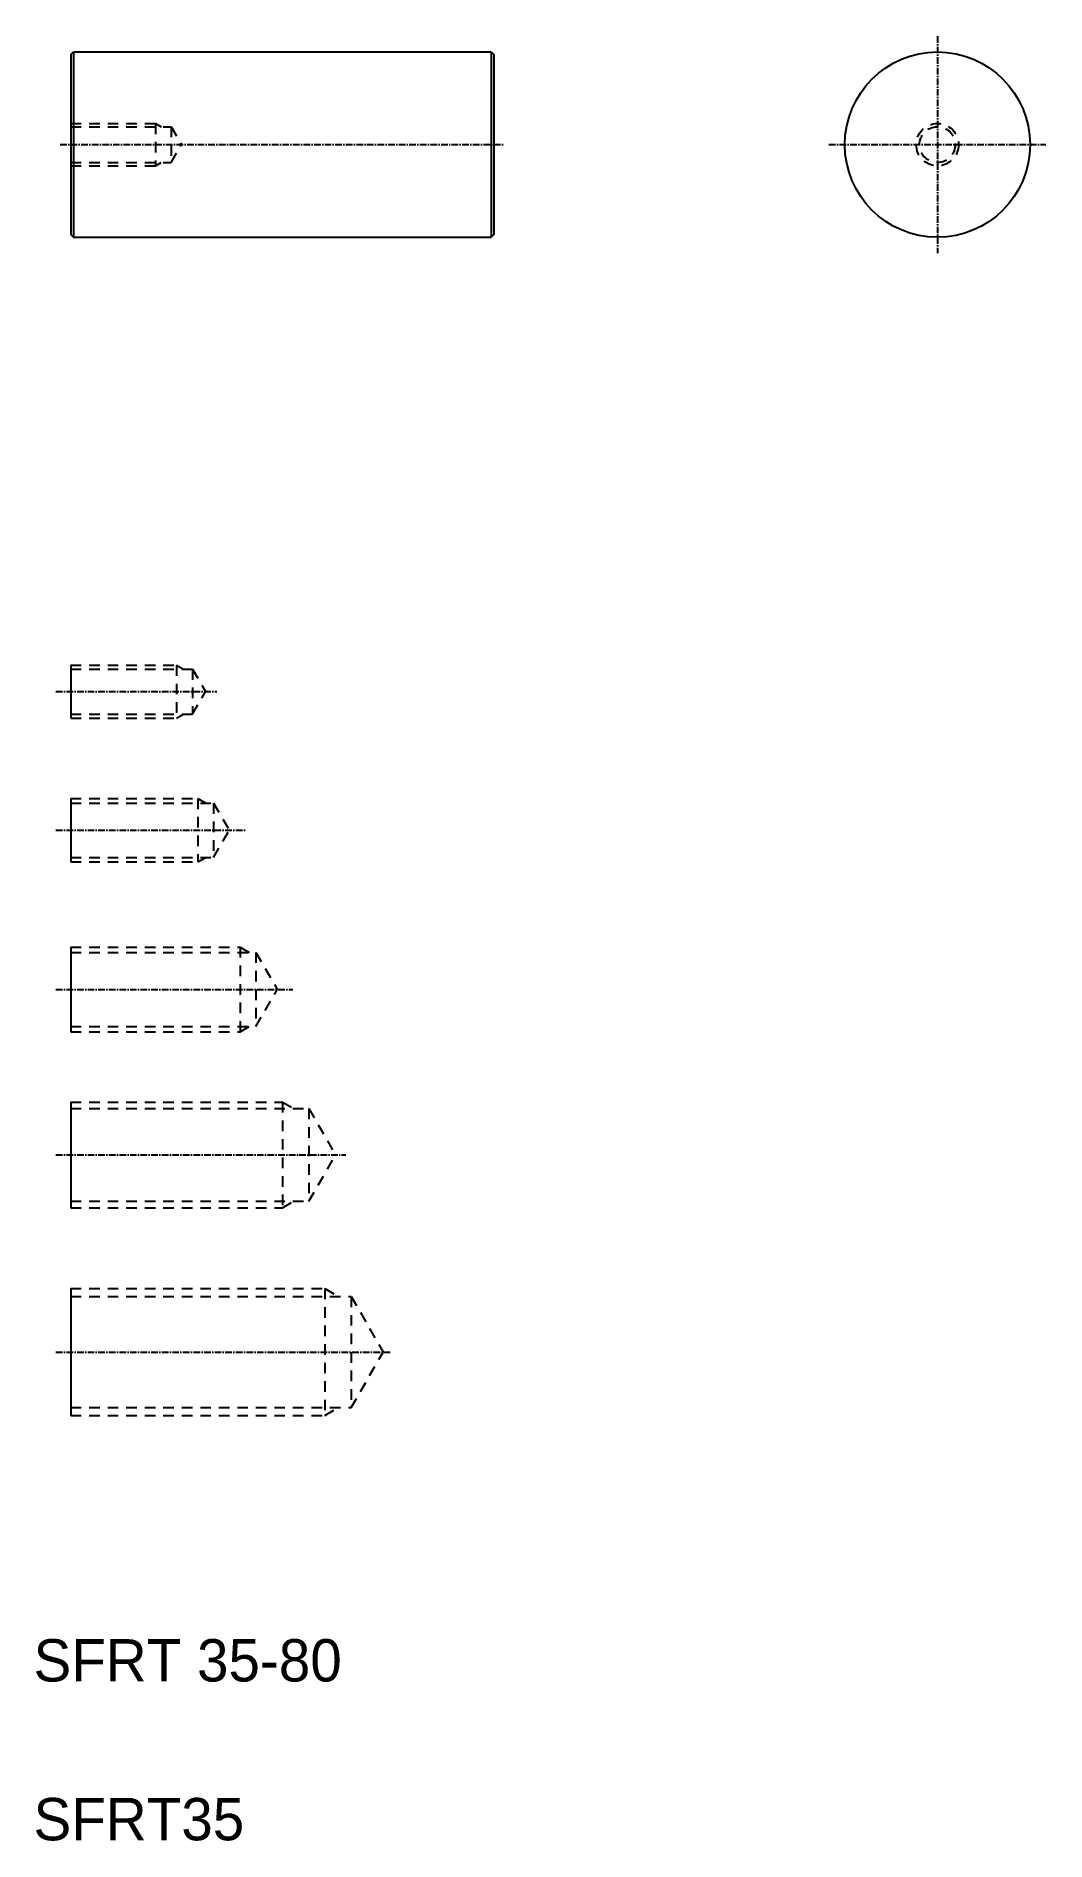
# Model space of a CAD drawing. Extents: x 248 to 439, y 19 to 360.
import ezdxf

# ---------------------------------------------------------------- set-up
doc = ezdxf.new("R2010")
doc.units = 0
doc.linetypes.add('CENTER', pattern=[2, 1.25, -0.25, 0.25, -0.25])
doc.linetypes.add('DASHED', pattern=[3.5, 2, -1.5])
doc.layers.get('0').update_dxf_attribs({"linetype": 'CONTINUOUS'})
doc.layers.add('CENTER', color=1, linetype='CENTER')

msp = doc.modelspace()

# ---------------------------------------------------------------- linework, layer by layer
at = {"color": 7, "linetype": 'CONTINUOUS'}
for p, q in [((254.78, 356.6), (255.28, 357.1)), ((254.78, 356.6), (254.78, 322.6)), ((255.28, 357.1), (334.28, 357.1)), ((255.28, 357.1), (255.28, 322.1)), ((334.28, 357.1), (334.28, 322.1)), ((334.28, 357.1), (334.78, 356.6)), ((334.78, 356.6), (334.78, 322.6)), ((254.78, 322.6), (255.28, 322.1)), ((255.28, 322.1), (334.28, 322.1)), ((334.78, 322.6), (334.28, 322.1)), ((254.78, 241.27), (254.78, 231.27)), ((254.78, 216.09), (254.78, 204.09)), ((254.78, 188.01), (254.78, 172.01)), ((254.78, 158.74), (254.78, 138.74)), ((254.78, 123.5), (254.78, 99.5))]:
    msp.add_line(p, q, dxfattribs=at)
for p, q in [((334.78, 348.1), (334.78, 348.1)), ((334.78, 339.6), (334.78, 339.6))]:
    msp.add_line(p, q)
at = {"color": 3, "linetype": 'DASHED'}
for p, q in [((254.78, 343.6), (270.78, 343.6)), ((254.78, 342.98), (273.78, 342.98)), ((270.78, 343.6), (270.78, 335.6)), ((270.78, 343.6), (271.87, 342.98)), ((273.78, 342.98), (275.73, 339.6)), ((273.78, 342.98), (273.78, 336.23)), ((273.78, 336.23), (275.73, 339.6)), ((254.78, 336.23), (273.78, 336.23)), ((254.78, 335.6), (270.78, 335.6)), ((270.78, 335.6), (271.87, 336.23)), ((254.78, 241.27), (274.78, 241.27)), ((254.78, 240.52), (277.78, 240.52)), ((274.78, 241.27), (274.78, 231.27)), ((274.78, 241.27), (276.08, 240.52)), ((277.78, 240.52), (277.78, 232.02)), ((277.78, 240.52), (280.24, 236.27)), ((277.78, 232.02), (280.24, 236.27)), ((254.78, 232.02), (277.78, 232.02)), ((274.78, 231.27), (276.08, 232.02)), ((254.78, 231.27), (274.78, 231.27)), ((254.78, 216.09), (278.78, 216.09)), ((254.78, 215.21), (281.78, 215.21)), ((278.78, 216.09), (278.78, 204.09)), ((278.78, 216.09), (280.3, 215.21)), ((281.78, 215.21), (281.78, 204.96)), ((281.78, 215.21), (284.74, 210.09)), ((281.78, 204.96), (284.74, 210.09)), ((254.78, 204.96), (281.78, 204.96)), ((278.78, 204.09), (280.3, 204.96)), ((254.78, 204.09), (278.78, 204.09)), ((254.78, 188.01), (286.78, 188.01)), ((286.78, 188.01), (286.78, 172.01)), ((286.78, 188.01), (288.52, 187.01)), ((254.78, 187.01), (289.78, 187.01)), ((289.78, 187.01), (293.82, 180.01)), ((289.78, 187.01), (289.78, 173.01)), ((289.78, 173.01), (293.82, 180.01)), ((254.78, 173.01), (289.78, 173.01)), ((254.78, 172.01), (286.78, 172.01)), ((286.78, 172.01), (288.52, 173.01)), ((254.78, 158.74), (294.78, 158.74)), ((254.78, 157.49), (299.78, 157.49)), ((294.78, 158.74), (294.78, 138.74)), ((294.78, 158.74), (296.95, 157.49)), ((299.78, 157.49), (304.84, 148.74)), ((299.78, 157.49), (299.78, 139.99)), ((299.78, 139.99), (304.84, 148.74)), ((254.78, 139.99), (299.78, 139.99)), ((294.78, 138.74), (296.95, 139.99)), ((254.78, 138.74), (294.78, 138.74)), ((254.78, 123.5), (302.78, 123.5)), ((302.78, 123.5), (302.78, 99.5)), ((302.78, 123.5), (305.38, 122)), ((254.78, 122), (307.78, 122)), ((307.78, 122), (313.85, 111.5)), ((307.78, 122), (307.78, 101)), ((307.78, 101), (313.85, 111.5)), ((254.78, 101), (307.78, 101)), ((254.78, 99.5), (302.78, 99.5)), ((302.78, 99.5), (305.38, 101))]:
    msp.add_line(p, q, dxfattribs=at)
at = {"color": 7, "linetype": 'CONTINUOUS'}
msp.add_circle((418.6, 339.6), 17.5, dxfattribs=at)
at = {"color": 3, "linetype": 'DASHED'}
for radius in [4, 3.38]:
    msp.add_circle((418.6, 339.6), radius, dxfattribs=at)
at = {"layer": 'CENTER', "color": 1, "linetype": 'CENTER'}
for p, q in [((418.6, 360.1), (418.6, 319.1)), ((252.78, 339.6), (336.78, 339.6)), ((398.1, 339.6), (439.1, 339.6)), ((251.99, 236.27), (282.4, 236.27)), ((251.99, 210.09), (287.73, 210.09)), ((251.99, 180.01), (296.78, 180.01)), ((251.99, 148.74), (306.79, 148.74)), ((251.99, 111.5), (315.19, 111.5))]:
    msp.add_line(p, q, dxfattribs=at)

# ---------------------------------------------------------------- texts
for s, p in [('SFRT 35-80', (247.75, 49.27)), ('SFRT35', (247.75, 19.27))]:
    msp.add_text(s, height=8).set_placement(p)

doc.saveas('drawing.dxf')
